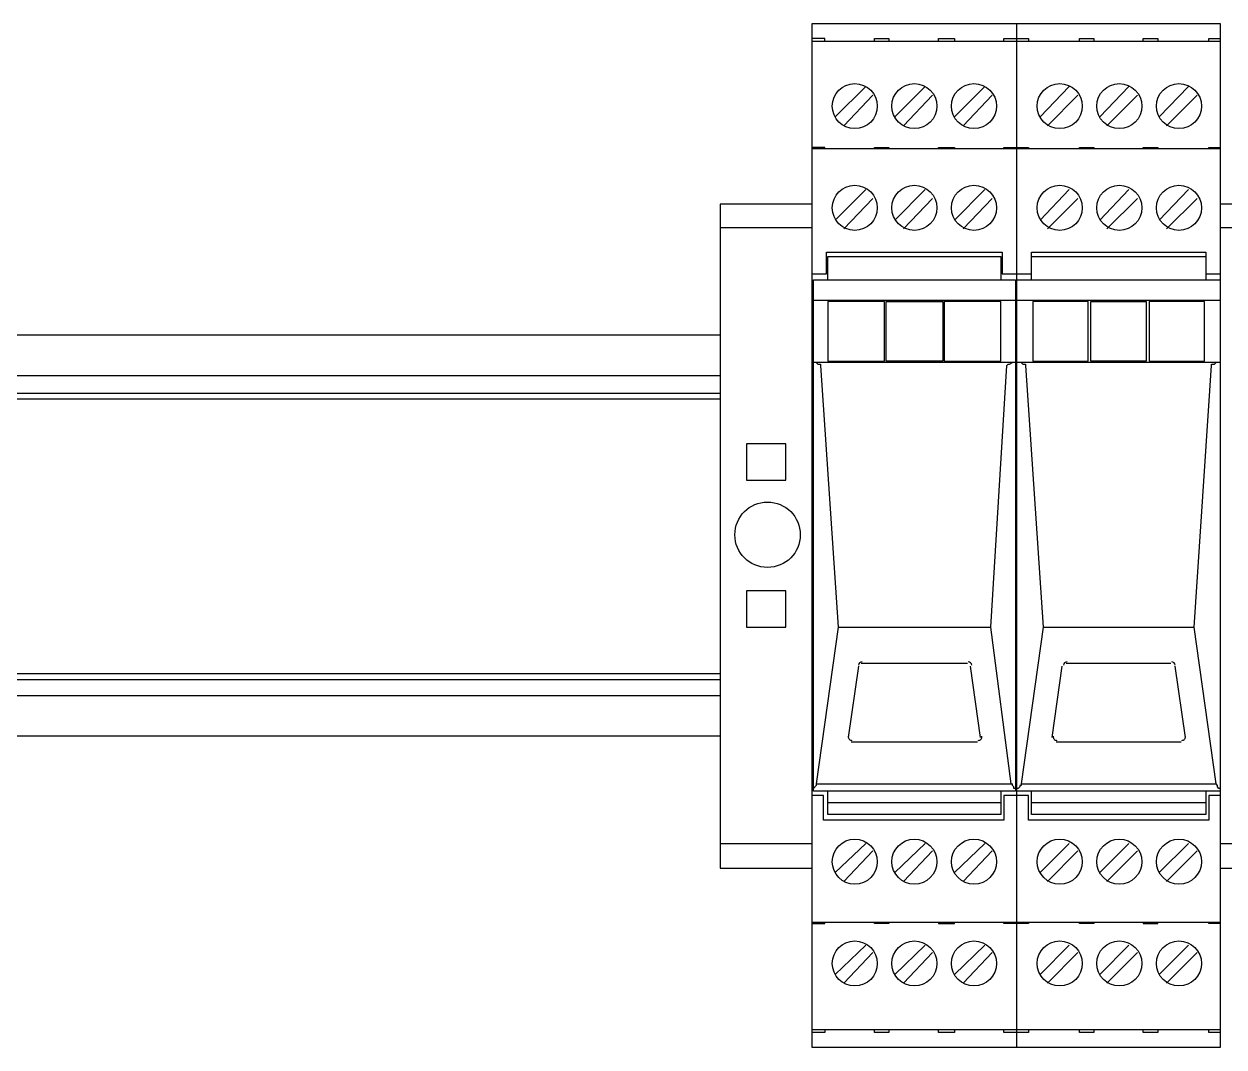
# Model space of a CAD drawing. Header units: feet. Extents: x -159 to 1687, y -48 to 1556.
# Drawn here: x 544.5656 to 544.9095, y 1043.0994 to 1043.3927 of the extents above; entities that cross this region are included whole.
import ezdxf

# ---------------------------------------------------------------- set-up
doc = ezdxf.new("R2010")
doc.units = ezdxf.units.FT
doc.header["$MEASUREMENT"] = 0
doc.layers.add('PDF_0', color=7, linetype='Continuous')
doc.layers.add('PDF_Carril', color=7, linetype='Continuous')

msp = doc.modelspace()

# ---------------------------------------------------------------- linework, layer by layer
at = {"layer": 'PDF_0', "lineweight": 25}
for p, q in [((544.9085063676303, 1043.392712482336), (544.7914175495564, 1043.392712482336)), ((544.854337163539, 1043.31937571372), (544.854337163539, 1043.327292751241)), ((544.9043395057768, 1043.327292751241), (544.9043395057768, 1043.31937571372))]:
    msp.add_line(p, q, dxfattribs=at)
for points in [[(544.7914175495564, 1043.392712482336), (544.7914175495564, 1043.099365407873), (544.9085063676303, 1043.099365407873)], [(544.8501703016859, 1043.099365407873), (544.8501703016859, 1043.392712482336)], [(544.9085063676303, 1043.099365407873), (544.9085063676303, 1043.392712482336)], [(544.795167725224, 1043.387712248112), (544.795167725224, 1043.388545620483), (544.7914175495564, 1043.388545620483)], [(544.809335055525, 1043.387712248112), (544.809335055525, 1043.388545620483), (544.8135019173781, 1043.388545620483), (544.8135019173781, 1043.387712248112)], [(544.8276692476786, 1043.387712248112), (544.8276692476786, 1043.388545620483), (544.8322527957173, 1043.388545620483), (544.8322527957173, 1043.387712248112)], [(544.8464201260181, 1043.387712248112), (544.8464201260181, 1043.388545620483), (544.8535037911684, 1043.388545620483), (544.8535037911684, 1043.387712248112)], [(544.8680878076545, 1043.387712248112), (544.8680878076545, 1043.388545620483), (544.8722546695076, 1043.388545620483), (544.8722546695076, 1043.387712248112)], [(544.8864219998084, 1043.387712248112), (544.8864219998084, 1043.388545620483), (544.8905888616616, 1043.388545620483), (544.8905888616616, 1043.387712248112)], [(544.9051728781476, 1043.387712248112), (544.9051728781476, 1043.388545620483), (544.9085063676303, 1043.388545620483)], [(544.9085063676303, 1043.387712248112), (544.7914175495564, 1043.387712248112)], [(544.7980845285213, 1043.366044566475), (544.806834938413, 1043.374794976367)], [(544.8151686621195, 1043.366044566475), (544.8239190720108, 1043.374794976367)], [(544.8322527957173, 1043.366044566475), (544.841003205609, 1043.374794976367)], [(544.856837280651, 1043.366044566475), (544.8651710043573, 1043.374794976367)], [(544.873921414249, 1043.366044566475), (544.8822551379551, 1043.374794976367)], [(544.8910055478468, 1043.366044566475), (544.8993392715531, 1043.374794976367)], [(544.8005846456333, 1043.363544449363), (544.8089183693394, 1043.372294859255)], [(544.8176687792311, 1043.363544449363), (544.8260025029376, 1043.372294859255)], [(544.8347529128291, 1043.363544449363), (544.8430866365356, 1043.372294859255)], [(544.8589207115776, 1043.363544449363), (544.8676711214689, 1043.372294859255)], [(544.8760048451754, 1043.363544449363), (544.8847552550671, 1043.372294859255)], [(544.8930889787734, 1043.363544449363), (544.9018393886652, 1043.372294859255)], [(544.795167725224, 1043.356877470399), (544.795167725224, 1043.357294156584), (544.7914175495564, 1043.357294156584)], [(544.809335055525, 1043.356877470399), (544.809335055525, 1043.357294156584), (544.8135019173781, 1043.357294156584), (544.8135019173781, 1043.356877470399)], [(544.8276692476786, 1043.356877470399), (544.8276692476786, 1043.357294156584), (544.8322527957173, 1043.357294156584), (544.8322527957173, 1043.356877470399)], [(544.8464201260181, 1043.356877470399), (544.8464201260181, 1043.357294156584), (544.8535037911684, 1043.357294156584), (544.8535037911684, 1043.356877470399)], [(544.8680878076545, 1043.356877470399), (544.8680878076545, 1043.357294156584), (544.8722546695076, 1043.357294156584), (544.8722546695076, 1043.356877470399)], [(544.8864219998084, 1043.356877470399), (544.8864219998084, 1043.357294156584), (544.8905888616616, 1043.357294156584), (544.8905888616616, 1043.356877470399)], [(544.9051728781476, 1043.356877470399), (544.9051728781476, 1043.357294156584), (544.9085063676303, 1043.357294156584)], [(544.9085063676303, 1043.356877470399), (544.7914175495564, 1043.356877470399)], [(544.7980845285213, 1043.336459847318), (544.806834938413, 1043.34521025721)], [(544.8151686621195, 1043.336459847318), (544.8239190720108, 1043.34521025721)], [(544.8322527957173, 1043.336459847318), (544.841003205609, 1043.34521025721)], [(544.856837280651, 1043.336459847318), (544.8651710043573, 1043.34521025721)], [(544.873921414249, 1043.336459847318), (544.8822551379551, 1043.34521025721)], [(544.8910055478468, 1043.336459847318), (544.8993392715531, 1043.34521025721)], [(544.7914175495564, 1043.341043395357), (544.7651663198812, 1043.341043395357), (544.7651663198812, 1043.150617808667), (544.7914175495564, 1043.150617808667)], [(544.8005846456333, 1043.333959730206), (544.8089183693394, 1043.342710140098)], [(544.8176687792311, 1043.333959730206), (544.8260025029376, 1043.342710140098)], [(544.8347529128291, 1043.333959730206), (544.8430866365356, 1043.342710140098)], [(544.8589207115776, 1043.333959730206), (544.8676711214689, 1043.342710140098)], [(544.8760048451754, 1043.333959730206), (544.8847552550671, 1043.342710140098)], [(544.8930889787734, 1043.333959730206), (544.9018393886652, 1043.342710140098)], [(544.9085063676303, 1043.150617808667), (544.934757597305, 1043.150617808667), (544.934757597305, 1043.341043395357), (544.9085063676303, 1043.341043395357)], [(544.7651663198812, 1043.334376416391), (544.7914175495564, 1043.334376416391)], [(544.9085063676303, 1043.334376416391), (544.934757597305, 1043.334376416391)], [(544.7914175495564, 1043.321042458461), (544.7955844114094, 1043.321042458461), (544.7955844114094, 1043.327292751241), (544.8460034398329, 1043.327292751241), (544.8460034398329, 1043.321042458461), (544.854337163539, 1043.321042458461)], [(544.854337163539, 1043.327292751241), (544.9043395057768, 1043.327292751241)], [(544.7960010975946, 1043.31937571372), (544.7960010975946, 1043.326042692685), (544.8455867536472, 1043.326042692685), (544.8455867536472, 1043.31937571372)], [(544.854337163539, 1043.326042692685), (544.9043395057768, 1043.326042692685)], [(544.8501703016859, 1043.31937571372), (544.9085063676303, 1043.31937571372)], [(544.9043395057768, 1043.321042458461), (544.9085063676303, 1043.321042458461)], [(544.7918342357416, 1043.313542107126), (544.8497536155005, 1043.313542107126)], [(544.8501703016859, 1043.313542107126), (544.9085063676303, 1043.313542107126)], [(544.7926676081122, 1043.295624601157), (544.7930842942974, 1043.295207914972), (544.7939176666682, 1043.295207914972), (544.7939176666682, 1043.294791228786), (544.7989179008919, 1043.219787715429), (544.7926676081122, 1043.174785607415), (544.7926676081122, 1043.17436892123), (544.7918342357416, 1043.173535548859)], [(544.8497536155005, 1043.295624601157), (544.7918342357416, 1043.295624601157)], [(544.7989179008919, 1043.219787715429), (544.84266995035, 1043.219787715429), (544.8472534983887, 1043.294791228786), (544.8476701845739, 1043.295207914972), (544.8480868707593, 1043.295207914972), (544.8489202431301, 1043.295624601157)], [(544.8514203602417, 1043.295624601157), (544.8518370464274, 1043.295207914972), (544.8526704187977, 1043.295207914972), (544.8526704187977, 1043.294791228786), (544.8576706530214, 1043.219787715429), (544.8514203602417, 1043.174785607415), (544.8514203602417, 1043.17436892123), (544.8510036740565, 1043.17436892123), (544.8510036740565, 1043.173952235044), (544.8505869878711, 1043.173535548859), (544.8501703016859, 1043.173535548859)], [(544.9085063676303, 1043.295624601157), (544.8501703016859, 1043.295624601157)], [(544.8576706530214, 1043.219787715429), (544.9010060162943, 1043.219787715429), (544.9060062505182, 1043.294791228786), (544.9060062505182, 1043.295207914972), (544.9068396228888, 1043.295207914972), (544.907256309074, 1043.295624601157)], [(544.8485035569445, 1043.174785607415), (544.84266995035, 1043.219787715429)], [(544.9085063676303, 1043.173535548859), (544.9080896814448, 1043.173535548859), (544.9076729952596, 1043.173952235044), (544.9076729952596, 1043.17436892123), (544.907256309074, 1043.174785607415), (544.9010060162943, 1043.219787715429)], [(544.8360029713854, 1043.209370560796), (544.805584879857, 1043.209370560796)], [(544.8943390373292, 1043.209370560796), (544.8643376319865, 1043.209370560796)], [(544.8047515074863, 1043.208537188426), (544.8018347041891, 1043.188119565345)], [(544.8397531470528, 1043.188119565345), (544.8368363437555, 1043.208537188426)], [(544.8630875734307, 1043.208537188426), (544.8601707701334, 1043.188119565345)], [(544.8985058991827, 1043.188119565345), (544.8955890958855, 1043.208537188426)], [(544.8026680765597, 1043.186869506789), (544.8389197746824, 1043.186869506789)], [(544.8614208286892, 1043.186869506789), (544.8972558406265, 1043.186869506789)], [(544.7926676081122, 1043.174785607415), (544.8489202431301, 1043.174785607415)], [(544.8497536155005, 1043.173535548859), (544.8493369293153, 1043.173535548859), (544.8493369293153, 1043.173952235044), (544.8489202431301, 1043.17436892123), (544.8489202431301, 1043.174785607415)], [(544.8514203602417, 1043.174785607415), (544.907256309074, 1043.174785607415)], [(544.9085063676303, 1043.171452117933), (544.9051728781476, 1043.171452117933), (544.9051728781476, 1043.164368452783), (544.8535037911684, 1043.164368452783), (544.8535037911684, 1043.171452117933), (544.8464201260181, 1043.171452117933), (544.8464201260181, 1043.164368452783), (544.7947510390388, 1043.164368452783), (544.7947510390388, 1043.171452117933), (544.7914175495564, 1043.171452117933)], [(544.8455867536472, 1043.172702176489), (544.8455867536472, 1043.166035197524), (544.7960010975946, 1043.166035197524), (544.7960010975946, 1043.172702176489)], [(544.9085063676303, 1043.172702176489), (544.8501703016859, 1043.172702176489)], [(544.9043395057768, 1043.172702176489), (544.9043395057768, 1043.166035197524), (544.854337163539, 1043.166035197524), (544.854337163539, 1043.172702176489)], [(544.8455867536472, 1043.169368687006), (544.7960010975946, 1043.169368687006)], [(544.9043395057768, 1043.169368687006), (544.854337163539, 1043.169368687006)], [(544.7651663198812, 1043.157701473817), (544.7914175495564, 1043.157701473817)], [(544.7980845285213, 1043.149367750111), (544.806834938413, 1043.157701473817)], [(544.8151686621195, 1043.149367750111), (544.8239190720108, 1043.157701473817)], [(544.8322527957173, 1043.149367750111), (544.841003205609, 1043.157701473817)], [(544.856837280651, 1043.149367750111), (544.8651710043573, 1043.157701473817)], [(544.873921414249, 1043.149367750111), (544.8822551379551, 1043.157701473817)], [(544.8910055478468, 1043.149367750111), (544.8993392715531, 1043.157701473817)], [(544.9085063676303, 1043.157701473817), (544.934757597305, 1043.157701473817)], [(544.8005846456333, 1043.146867632999), (544.8089183693394, 1043.155618042891)], [(544.8176687792311, 1043.146867632999), (544.8260025029376, 1043.155618042891)], [(544.8347529128291, 1043.146867632999), (544.8430866365356, 1043.155618042891)], [(544.8589207115776, 1043.146867632999), (544.8676711214689, 1043.155618042891)], [(544.8760048451754, 1043.146867632999), (544.8847552550671, 1043.155618042891)], [(544.8930889787734, 1043.146867632999), (544.9018393886652, 1043.155618042891)], [(544.7914175495564, 1043.134783733625), (544.795167725224, 1043.134783733625), (544.795167725224, 1043.13520041981)], [(544.7914175495564, 1043.13520041981), (544.9085063676303, 1043.13520041981)], [(544.8135019173781, 1043.13520041981), (544.8135019173781, 1043.134783733625), (544.809335055525, 1043.134783733625), (544.809335055525, 1043.13520041981)], [(544.8276692476786, 1043.13520041981), (544.8276692476786, 1043.134783733625), (544.8322527957173, 1043.134783733625), (544.8322527957173, 1043.13520041981)], [(544.8535037911684, 1043.13520041981), (544.8535037911684, 1043.134783733625), (544.8464201260181, 1043.134783733625), (544.8464201260181, 1043.13520041981)], [(544.8722546695076, 1043.13520041981), (544.8722546695076, 1043.134783733625), (544.8680878076545, 1043.134783733625), (544.8680878076545, 1043.13520041981)], [(544.8864219998084, 1043.13520041981), (544.8864219998084, 1043.134783733625), (544.8905888616616, 1043.134783733625), (544.8905888616616, 1043.13520041981)], [(544.9085063676303, 1043.134783733625), (544.9051728781476, 1043.134783733625), (544.9051728781476, 1043.13520041981)], [(544.7980845285213, 1043.120199717138), (544.806834938413, 1043.128533440845)], [(544.8151686621195, 1043.120199717138), (544.8239190720108, 1043.128533440845)], [(544.8322527957173, 1043.120199717138), (544.841003205609, 1043.128533440845)], [(544.856837280651, 1043.120199717138), (544.8651710043573, 1043.128533440845)], [(544.873921414249, 1043.120199717138), (544.8822551379551, 1043.128533440845)], [(544.8910055478468, 1043.120199717138), (544.8993392715531, 1043.128533440845)], [(544.8005846456333, 1043.117699600027), (544.8089183693394, 1043.126450009919)], [(544.8176687792311, 1043.117699600027), (544.8260025029376, 1043.126450009919)], [(544.8347529128291, 1043.117699600027), (544.8430866365356, 1043.126450009919)], [(544.8589207115776, 1043.117699600027), (544.8676711214689, 1043.126450009919)], [(544.8760048451754, 1043.117699600027), (544.8847552550671, 1043.126450009919)], [(544.8930889787734, 1043.117699600027), (544.9018393886652, 1043.126450009919)], [(544.795167725224, 1043.104365642097), (544.795167725224, 1043.103532269726), (544.7914175495564, 1043.103532269726)], [(544.7914175495564, 1043.104365642097), (544.9085063676303, 1043.104365642097)], [(544.8135019173781, 1043.104365642097), (544.8135019173781, 1043.103532269726), (544.809335055525, 1043.103532269726), (544.809335055525, 1043.104365642097)], [(544.8322527957173, 1043.104365642097), (544.8322527957173, 1043.103532269726), (544.8276692476786, 1043.103532269726), (544.8276692476786, 1043.104365642097)], [(544.8535037911684, 1043.104365642097), (544.8535037911684, 1043.103532269726), (544.8464201260181, 1043.103532269726), (544.8464201260181, 1043.104365642097)], [(544.8722546695076, 1043.104365642097), (544.8722546695076, 1043.103532269726), (544.8680878076545, 1043.103532269726), (544.8680878076545, 1043.104365642097)], [(544.8905888616616, 1043.104365642097), (544.8905888616616, 1043.103532269726), (544.8864219998084, 1043.103532269726), (544.8864219998084, 1043.104365642097)], [(544.9085063676303, 1043.103532269726), (544.9051728781476, 1043.103532269726), (544.9051728781476, 1043.104365642097)]]:
    msp.add_lwpolyline(points, dxfattribs=at)
for points in [[(544.7918342357416, 1043.31937571372), (544.8497536155005, 1043.31937571372), (544.8497536155005, 1043.172702176489), (544.7918342357416, 1043.172702176489)], [(544.7960010975946, 1043.296041287342), (544.8122518588223, 1043.296041287342), (544.8122518588223, 1043.31312542094), (544.7960010975946, 1043.31312542094)], [(544.8126685450075, 1043.296041287342), (544.8126685450075, 1043.31312542094), (544.8289193062346, 1043.31312542094), (544.8289193062346, 1043.296041287342)], [(544.82933599242, 1043.31312542094), (544.82933599242, 1043.296041287342), (544.8455867536472, 1043.296041287342), (544.8455867536472, 1043.31312542094)], [(544.8547538497241, 1043.296041287342), (544.8705879247661, 1043.296041287342), (544.8705879247661, 1043.31312542094), (544.8547538497241, 1043.31312542094)], [(544.871421297137, 1043.296041287342), (544.871421297137, 1043.31312542094), (544.887255372179, 1043.31312542094), (544.887255372179, 1043.296041287342)], [(544.8880887445496, 1043.31312542094), (544.8880887445496, 1043.296041287342), (544.9039228195916, 1043.296041287342), (544.9039228195916, 1043.31312542094)], [(544.7839171982205, 1043.272290174779), (544.7726666712172, 1043.272290174779), (544.7726666712172, 1043.261873020147), (544.7839171982205, 1043.261873020147)], [(544.7726666712172, 1043.219787715429), (544.7839171982205, 1043.219787715429), (544.7839171982205, 1043.230204870062), (544.7726666712172, 1043.230204870062)]]:
    msp.add_lwpolyline(points, close=True, dxfattribs=at)
for centre, radius in [((544.8037098301024, 1043.369169750944), 0.006458597793062994), ((544.8207939637007, 1043.369169750944), 0.00645859779307232), ((544.8378780972985, 1043.369169750944), 0.006458597793107625), ((544.862462582232, 1043.369169750944), 0.006458597793132939), ((544.8795467158302, 1043.369169750945), 0.006458597793033019), ((544.896630849428, 1043.369169750944), 0.006458597793107292), ((544.8037098301024, 1043.340001717973), 0.006458597793050336), ((544.8207939637007, 1043.340001717973), 0.006458597793062661), ((544.8378780972985, 1043.340001717973), 0.006458597793095634), ((544.8624625822324, 1043.340001717973), 0.006458597793055), ((544.8795467158302, 1043.340001717973), 0.00645859779311362), ((544.896630849428, 1043.340001717973), 0.006458597793055999), ((544.7787085798934, 1043.246247247186), 0.009375480180347215), ((544.8037098301024, 1043.15249293458), 0.006458597793076649), ((544.8207939637007, 1043.15249293458), 0.00645859779306033), ((544.8378780972985, 1043.15249293458), 0.006458597793074651), ((544.8624625822324, 1043.15249293458), 0.006458597793066991), ((544.8795467158302, 1043.15249293458), 0.00645859779306033), ((544.896630849428, 1043.15249293458), 0.00645859779304101), ((544.8037098301024, 1043.123324901608), 0.006458597793077983), ((544.8207939637005, 1043.123324901608), 0.006458597793108291), ((544.8378780972985, 1043.123324901608), 0.006458597793089639), ((544.8624625822324, 1043.123324901608), 0.006458597793068323), ((544.8795467158302, 1043.123324901608), 0.006458597793061328), ((544.896630849428, 1043.123324901608), 0.006458597793069988)]:
    msp.add_circle(centre, radius, dxfattribs=at)
for centre, radius, start, end in [((544.8057932238005, 1043.208745531403), 0.00104171557912713, 90.00004679819104, 172.0019096399325), ((544.8362113136275, 1043.208745531404), 0.001041715578392506, 7.998090326415499, 89.99995323166488), ((544.8645459759296, 1043.208745531404), 0.001041715578260063, 90.00004676527365, 172.0019096825827), ((544.8945473795713, 1043.208745531404), 0.001041715578622287, 7.99809033434832, 89.99995322025275), ((544.8028764243506, 1043.188327907219), 0.001041719542330289, 172.0018790164733, 269.9997850299222), ((544.8391281138663, 1043.188327920891), 0.001041727917206161, 270.0002149866554, 7.99812097487032), ((544.8616291764795, 1043.18832790722), 0.001041719541605368, 172.0018790142633, 269.9997849993075), ((544.8974641798104, 1043.188327920892), 0.001041727917409585, 270.0002149991455, 7.998121002957387)]:
    msp.add_arc(centre, radius, start, end, dxfattribs=at)
at = {"layer": 'PDF_Carril', "lineweight": 25}
msp.add_lwpolyline([(544.44056778152, 1043.303541638678), (544.7651663198812, 1043.303541638678), (544.7651663198812, 1043.188536251531), (544.44056778152, 1043.188536251531)], close=True, dxfattribs=at)
at = {"layer": 'PDF_Carril', "color": 9, "lineweight": 25, "true_color": 0xc6c7ca}
for points in [[(544.44056778152, 1043.291874425489), (544.7651663198812, 1043.291874425489)], [(544.44056778152, 1043.285207446525), (544.7651663198812, 1043.285207446525)], [(544.44056778152, 1043.206453757499), (544.7651663198812, 1043.206453757499)], [(544.44056778152, 1043.20020346472), (544.7651663198812, 1043.20020346472)]]:
    msp.add_lwpolyline(points, dxfattribs=at)
at = {"layer": 'PDF_Carril', "lineweight": 25}
for points in [[(544.44056778152, 1043.286874191265), (544.7651663198812, 1043.286874191265)], [(544.44056778152, 1043.204787012759), (544.7651663198812, 1043.204787012759)]]:
    msp.add_lwpolyline(points, dxfattribs=at)

doc.saveas('drawing.dxf')
